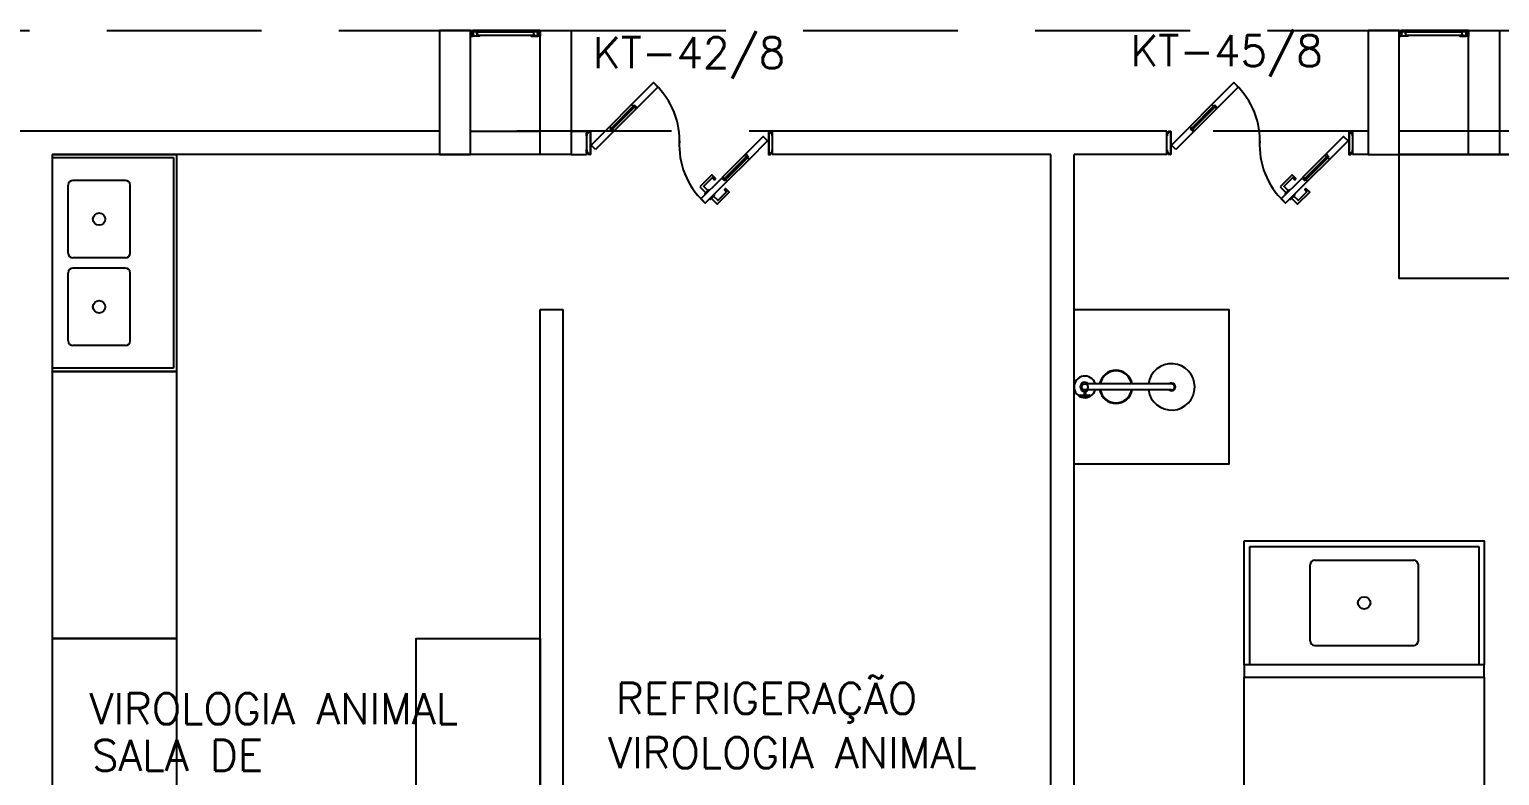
# Model space of a CAD drawing. Header units: millimetres. Extents: x 2128 to 2646, y 1972 to 2207.
# Drawn here: x 2417.16 to 2426.66, y 2131.83 to 2136.65 of the extents above; entities that cross this region are included whole.
import ezdxf

# ---------------------------------------------------------------- set-up
doc = ezdxf.new("R2010")
doc.units = ezdxf.units.MM
doc.linetypes.add('HIDDEN', pattern=[0.375, 0.25, -0.125])
for name, color, linetype in [('A-WC', 2, 'Continuous'), ('AR-ALV', 2, 'Continuous'), ('AR-BANCADAS', 1, 'Continuous'), ('AR-CHUVEIRO', 1, 'Continuous'), ('AR-ESQ', 1, 'Continuous'), ('AR-ESTC', 3, 'Continuous'), ('AR-LAY-OUT-EQUIPAMENTOS', 1, 'Continuous'), ('AR-PORTA', 1, 'Continuous'), ('BC- VISTA', 1, 'Continuous'), ('BC-CORTE', 14, 'Continuous'), ('BC-CUBA', 1, 'Continuous'), ('COZ1', 1, 'Continuous'), ('DT-ESQ-BAGUETE-C', 1, 'Continuous'), ('DT-ESQ-PERFIL CADEIRA-C', 2, 'Continuous'), ('DT-ESQ-PERFIL CADEIRA-V', 2, 'Continuous'), ('DT-ESQ-VENEZIANA-C', 1, 'Continuous'), ('DT-ESQ-VENEZIANA-V', 1, 'Continuous'), ('ENDEREÇO', 2, 'Continuous'), ('maçaneta', 1, 'Continuous'), ('mov', 1, 'Continuous'), ('PM-PERFIL U-C', 2, 'Continuous'), ('PM-VIDRO', 2, 'Continuous'), ('pm1', 2, 'Continuous'), ('pm2', 2, 'Continuous'), ('PROJ', 1, 'HIDDEN'), ('TEXTO', 2, 'Continuous')]:
    doc.layers.add(name, color=color, linetype=linetype)
doc.styles.add('UNB-100', font='simplex.shx', dxfattribs={"height": 0.2})
doc.styles.add('UNB1-100', font='simplex.shx', dxfattribs={"height": 0.2})

# ---------------------------------------------------------------- blocks, each defined once
blk = doc.blocks.new('BOX')
at = {"color": 1}
for p, q in [((-0.057, -0.1399), (-0.057, -0.1999)), ((-0.053, -0.1399), (-0.053, -0.1999)), ((-0.03, -0.1649), (-0.053, -0.1649)), ((-0.03, -0.1749), (-0.053, -0.1749)), ((-0.02, -0.7299), (-0.02, -0.1922)), ((0.02, -0.7299), (0.02, -0.1922))]:
    blk.add_line(p, q, dxfattribs=at)
blk.add_circle((0, -0.1699), 0.02, dxfattribs=at)
for centre, radius, start, end in [((0, -0.1699), 0.0699, 286.63481, 253.36519), ((-0.055, -0.1399), 0.002, 0, 180), ((0, -0.1699), 0.03, 311.81031, 228.18969), ((0, -0.3708), 0.1072, 100.75318, 259.24682), ((0, -0.3708), 0.1032, 100.75318, 259.24682), ((-0.055, -0.1999), 0.002, 180, 0), ((0, -0.3708), 0.1032, 280.75318, 79.24682), ((0, -0.3708), 0.1072, 280.75318, 79.24682), ((0, -0.7299), 0.15, 97.66226, 82.33774), ((0, -0.7299), 0.025, 143.1301, 36.8699), ((0, -0.7299), 0.02, 180, 0)]:
    blk.add_arc(centre, radius, start, end, dxfattribs=at)
blk = doc.blocks.new('chuvemerg-p')
at = {"layer": 'A-WC', "xscale": 4.000000000000012, "yscale": 4.000000000000012, "zscale": 4.000000000000012, "rotation": 315.0000000000003}
blk.add_blockref('BOX', (0, 0), dxfattribs=at)
blk = doc.blocks.new('chuveiro-emerg')
at = {"layer": 'AR-LAY-OUT-EQUIPAMENTOS'}
blk.add_lwpolyline([(0, 0.5), (1, 0.5), (1, -0.5), (0, -0.5)], close=True, dxfattribs=at)
at = {"layer": 'AR-LAY-OUT-EQUIPAMENTOS', "xscale": 0.250000000000002, "yscale": 0.250000000000002, "zscale": 0.250000000000002, "rotation": 135}
blk.add_blockref('chuvemerg-p', (-0.1, 0), dxfattribs=at)
blk = doc.blocks.new('EF01-P')
at = {"layer": 'DT-ESQ-BAGUETE-C', "ltscale": 0.1}
for points in [[(0.0015, 0.035), (0.015, 0.035), (0.015, 0.0335), (0.0015, 0.0335), (0.0015, 0.005), (0.015, 0.005), (0.015, 0.0035), (0.0015, 0.0035, -0.414214), (0, 0.005), (0, 0.0335, -0.414214)], [(0.4485, 0.035), (0.435, 0.035), (0.435, 0.0335), (0.4485, 0.0335), (0.4485, 0.005), (0.435, 0.005), (0.435, 0.0035), (0.4485, 0.0035, 0.414214), (0.45, 0.005), (0.45, 0.0335, 0.414214)]]:
    blk.add_lwpolyline(points, format="xyb", close=True, dxfattribs=at)
at = {"layer": 'DT-ESQ-PERFIL CADEIRA-C', "ltscale": 0.1}
for points in [[(0.01, 0.0015), (0.01, 0.003), (0.0015, 0.003, 1), (0.0015, 0), (0.015, 0, 0.414214), (0.0165, 0.0015), (0.0165, 0.0335), (0.043, 0.0335)], [(0.043, 0.0065), (0.018, 0.0065), (0.018, 0.0165), (0.0165, 0.0165), (0.0165, 0.0065, 0.414214), (0.018, 0.005), (0.043, 0.005), (0.0565, 0.005, 1), (0.0565, 0.008), (0.043, 0.008), (0.043, 0.02), (0.043, 0.032), (0.0565, 0.032, 1), (0.0565, 0.035), (0.043, 0.035), (0.0165, 0.035, 0.414214), (0.015, 0.0335), (0.015, 0.0015), (0.0015, 0.0015)], [(0.0415, 0.02), (0.0415, 0.032, -0.414214), (0.043, 0.0335), (0.0565, 0.0335)], [(0.0415, 0.02), (0.0415, 0.008, 0.414214), (0.043, 0.0065), (0.0565, 0.0065)], [(0.407, 0.0065), (0.432, 0.0065), (0.432, 0.0165), (0.4335, 0.0165), (0.4335, 0.0065, -0.414214), (0.432, 0.005), (0.407, 0.005), (0.3935, 0.005, -1), (0.3935, 0.008), (0.407, 0.008), (0.407, 0.02), (0.407, 0.032), (0.3935, 0.032, -1), (0.3935, 0.035), (0.407, 0.035), (0.4335, 0.035, -0.414214), (0.435, 0.0335), (0.435, 0.0015), (0.4485, 0.0015)], [(0.4085, 0.02), (0.4085, 0.032, 0.414214), (0.407, 0.0335), (0.3935, 0.0335)], [(0.4085, 0.02), (0.4085, 0.008, -0.414214), (0.407, 0.0065), (0.3935, 0.0065)], [(0.44, 0.0015), (0.44, 0.003), (0.4485, 0.003, -1), (0.4485, 0), (0.435, 0, -0.414214), (0.4335, 0.0015), (0.4335, 0.0335), (0.407, 0.0335)]]:
    blk.add_lwpolyline(points, format="xyb", dxfattribs=at)
at = {"layer": 'DT-ESQ-PERFIL CADEIRA-V', "ltscale": 0.1}
blk.add_line((0.015, 0), (0.435, 0), dxfattribs=at)
at = {"layer": 'DT-ESQ-VENEZIANA-C', "ltscale": 0.1}
for p, q in [((0.043, 0.0105), (0.407, 0.0105)), ((0.043, 0.009), (0.407, 0.009))]:
    blk.add_line(p, q, dxfattribs=at)
at = {"layer": 'DT-ESQ-VENEZIANA-V', "ltscale": 0.1}
blk.add_line((0.043, 0.031), (0.407, 0.031), dxfattribs=at)
blk = doc.blocks.new('PM7B')
at = {"layer": 'maçaneta'}
for points in [[(0.7317, -0.2081), (0.7706, -0.247), (0.7848, -0.2329), (0.7576, -0.2056, -0.414214), (0.7576, -0.2035), (0.8131, -0.148), (0.8272, -0.1622), (0.8343, -0.1551), (0.8095, -0.1303)], [(0.806, -0.2824), (0.8449, -0.3213), (0.9227, -0.2435), (0.8979, -0.2187), (0.8908, -0.2258), (0.905, -0.2399), (0.8495, -0.2954, -0.414214), (0.8474, -0.2954), (0.8201, -0.2682)], [(0.8449, -0.3213), (0.806, -0.2824), (0.8201, -0.2682), (0.8474, -0.2954, 0.414214), (0.8495, -0.2954), (0.905, -0.2399), (0.8908, -0.2258), (0.8979, -0.2187), (0.9227, -0.2435)]]:
    blk.add_lwpolyline(points, format="xyb", close=True, dxfattribs=at)
for points in [[(0.7918, -0.2258), (0.7636, -0.2541), (0.7671, -0.2576), (0.7954, -0.2293)], [(0.7918, -0.2258), (0.7636, -0.2541), (0.7671, -0.2576), (0.7954, -0.2293)], [(0.8272, -0.2612), (0.7989, -0.2894), (0.7954, -0.2859), (0.8237, -0.2576)], [(0.8272, -0.2612), (0.7989, -0.2894), (0.7954, -0.2859), (0.8237, -0.2576)]]:
    blk.add_lwpolyline(points, close=True, dxfattribs=at)
at = {"layer": 'mov'}
for centre, start, end in [((0.0994, 0.0888), 356.80287, 46.39924), ((1.1006, 0.0612), 176.80287, 226.39924)]:
    blk.add_arc(centre, 0.5014, start, end, dxfattribs=at)
at = {"layer": 'PM-PERFIL U-C'}
for p, q in [((0, 0.12), (0, 0.1385)), ((0.002, 0.12), (0, 0.12)), ((0.0015, 0.14), (0.01, 0.14)), ((0.0105, 0.138), (0.002, 0.138)), ((0.002, 0.138), (0.002, 0.12)), ((0.01, 0.14), (0.01, 0.1485)), ((0.0115, 0.15), (0.0235, 0.15)), ((0.023, 0.148), (0.012, 0.148)), ((0.012, 0.148), (0.012, 0.1395)), ((0.023, 0.148), (0.023, 0.002)), ((0.025, 0.1485), (0.025, 0.0015)), ((1.175, 0.1485), (1.175, 0.0015)), ((1.1885, 0.15), (1.1765, 0.15)), ((1.177, 0.148), (1.188, 0.148)), ((1.177, 0.148), (1.177, 0.002)), ((1.188, 0.148), (1.188, 0.1395)), ((1.1895, 0.138), (1.198, 0.138)), ((1.19, 0.14), (1.19, 0.1485)), ((1.1985, 0.14), (1.19, 0.14)), ((1.198, 0.138), (1.198, 0.12)), ((1.198, 0.12), (1.2, 0.12)), ((1.2, 0.12), (1.2, 0.1385)), ((0, 0.0115), (0, 0.03)), ((0, 0.03), (0.002, 0.03)), ((0.01, 0.01), (0.0015, 0.01)), ((0.002, 0.03), (0.002, 0.012)), ((0.002, 0.012), (0.0105, 0.012)), ((0.01, 0.0015), (0.01, 0.01)), ((0.0235, 0), (0.0115, 0)), ((0.012, 0.0105), (0.012, 0.002)), ((0.012, 0.002), (0.023, 0.002)), ((1.1765, 0), (1.1885, 0)), ((1.188, 0.002), (1.177, 0.002)), ((1.188, 0.0105), (1.188, 0.002)), ((1.198, 0.012), (1.1895, 0.012)), ((1.19, 0.01), (1.1985, 0.01)), ((1.19, 0.0015), (1.19, 0.01)), ((1.198, 0.03), (1.198, 0.012)), ((1.2, 0.03), (1.198, 0.03)), ((1.2, 0.0115), (1.2, 0.03))]:
    blk.add_line(p, q, dxfattribs=at)
for centre, start, end in [((0.0015, 0.1385), 90, 180), ((0.0115, 0.1485), 90, 180), ((0.0105, 0.1395), 270, 0), ((0.0235, 0.1485), 0, 90), ((1.1765, 0.1485), 90, 180), ((1.1895, 0.1395), 180, 270), ((1.1885, 0.1485), 0, 90), ((1.1985, 0.1385), 0, 90), ((0.0015, 0.0115), 180, 270), ((0.0115, 0.0015), 180, 270), ((0.0105, 0.0105), 0, 90), ((0.0235, 0.0015), 269.93864, 0), ((1.1765, 0.0015), 180, 270.06136), ((1.1895, 0.0105), 90, 180), ((1.1885, 0.0015), 270, 0), ((1.1985, 0.0115), 270, 0)]:
    blk.add_arc(centre, 0.0015, start, end, dxfattribs=at)
at = {"layer": 'PM-VIDRO'}
for p, q in [((0.1607, 0.1707), (0.3021, 0.3122)), ((0.3092, 0.3051), (0.1677, 0.1637)), ((0.8908, -0.1551), (1.0323, -0.0137)), ((1.0393, -0.0207), (0.8979, -0.1622))]:
    blk.add_line(p, q, dxfattribs=at)
at = {"layer": 'pm1'}
for p, q in [((0.3021, 0.3122), (0.2915, 0.3228)), ((0.3021, 0.3122), (0.3092, 0.3192)), ((0.3268, 0.3016), (0.3092, 0.3192)), ((0.3162, 0.3122), (0.3092, 0.3051)), ((0.3198, 0.2945), (0.3092, 0.3051)), ((0.3268, 0.3016), (0.3198, 0.2945)), ((0.0296, 0.0609), (0.1501, 0.1813)), ((0.1783, 0.1531), (0.0579, 0.0326)), ((0.1501, 0.1813), (0.1607, 0.1707)), ((0.1536, 0.1637), (0.1607, 0.1707)), ((0.1713, 0.146), (0.1536, 0.1637)), ((0.1677, 0.1637), (0.1607, 0.1566)), ((0.1677, 0.1637), (0.1783, 0.1531)), ((0.1783, 0.1531), (0.1713, 0.146)), ((0.0579, 0.0326), (0.0296, 0.0609)), ((1.0217, -0.0031), (1.0287, 0.004)), ((1.0287, 0.004), (1.0464, -0.0137)), ((1.0323, -0.0137), (1.0393, -0.0066)), ((1.0464, -0.0137), (1.0393, -0.0207)), ((0.8732, -0.1516), (0.8802, -0.1445)), ((0.8732, -0.1516), (0.8908, -0.1692)), ((0.8802, -0.1445), (0.8908, -0.1551)), ((0.8838, -0.1622), (0.8908, -0.1551)), ((0.8979, -0.1622), (0.8908, -0.1692)), ((0.8979, -0.1622), (0.9085, -0.1728))]:
    blk.add_line(p, q, dxfattribs=at)
for points in [[(0.2915, 0.3228), (0.4329, 0.4642), (0.4612, 0.4359), (0.3198, 0.2945)], [(1.0323, -0.0137), (1.0217, -0.0031), (1.1421, 0.1174), (1.1704, 0.0891), (1.0499, -0.0313), (1.0393, -0.0207)], [(0.9085, -0.1728), (0.7671, -0.3142), (0.7388, -0.2859), (0.8732, -0.1516)]]:
    blk.add_lwpolyline(points, dxfattribs=at)
at = {"layer": 'pm2', "color": 1}
for p, q in [((0.1501, 0.1813), (0.2915, 0.3228)), ((0.3198, 0.2945), (0.1783, 0.1531)), ((0.8802, -0.1445), (1.0217, -0.0031)), ((1.0499, -0.0313), (0.9085, -0.1728))]:
    blk.add_line(p, q, dxfattribs=at)
blk = doc.blocks.new('BCP24')
at = {"layer": 'BC- VISTA'}
blk.add_lwpolyline([(1.55, 0), (1.55, -1.65), (0, -1.65), (0, 0)], close=True, dxfattribs=at)
blk = doc.blocks.new('BCP22')
at = {"layer": 'BC- VISTA'}
for p, q in [((0.035, 0.845), (1.515, 0.845)), ((0.035, 0.08), (0.035, 0.845)), ((1.515, 0.845), (1.515, 0.08))]:
    blk.add_line(p, q, dxfattribs=at)
blk.add_lwpolyline([(0, 0.88), (1.55, 0.88), (1.55, 0.08), (0, 0.08)], close=True, dxfattribs=at)
at = {"layer": 'BC-CORTE'}
blk.add_lwpolyline([(1.55, 0), (1.55, 0.08), (0, 0.08), (0, 0)], close=True, dxfattribs=at)
at = {"layer": 'BC-CUBA'}
for p, q in [((0.425, 0.2355), (0.425, 0.7255)), ((0.455, 0.7555), (1.095, 0.7555)), ((1.125, 0.2355), (1.125, 0.7255)), ((0.455, 0.2055), (1.095, 0.2055))]:
    blk.add_line(p, q, dxfattribs=at)
blk.add_circle((0.775, 0.4805), 0.04, dxfattribs=at)
for centre, start, end in [((0.455, 0.7255), 90, 180), ((1.095, 0.7255), 0, 90), ((0.455, 0.2355), 180, 270), ((1.095, 0.2355), 270, 360)]:
    blk.add_arc(centre, 0.03, start, end, dxfattribs=at)
blk = doc.blocks.new('BCP16')
at = {"layer": 'BC- VISTA'}
blk.add_lwpolyline([(0.8, 0), (0.8, -1.75), (0, -1.75), (0, 0)], close=True, dxfattribs=at)
blk = doc.blocks.new('CUBAbnc-01P')
at = {"layer": 'COZ1'}
for p, q in [((-0.25, -0.4705), (-0.25, -0.1305)), ((-0.22, -0.1005), (0.22, -0.1005)), ((0.25, -0.4705), (0.25, -0.1305)), ((-0.22, -0.5005), (0.22, -0.5005))]:
    blk.add_line(p, q, dxfattribs=at)
blk.add_circle((0, -0.3005), 0.04, dxfattribs=at)
for centre, start, end in [((-0.22, -0.1305), 90, 180), ((0.22, -0.1305), 0, 90), ((-0.22, -0.4705), 180, 270), ((0.22, -0.4705), 270, 0)]:
    blk.add_arc(centre, 0.03, start, end, dxfattribs=at)
blk = doc.blocks.new('BCP03')
at = {"layer": 'BC- VISTA'}
for p, q in [((0, -0.02), (0.78, -0.02)), ((0.78, -0.02), (0.78, -1.38)), ((0.78, -1.38), (0, -1.38))]:
    blk.add_line(p, q, dxfattribs=at)
blk.add_lwpolyline([(0.8, 0), (0.8, -1.4), (0, -1.4), (0, 0)], close=True, dxfattribs=at)
at = {"layer": 'BC-CUBA', "rotation": 90}
for p in [(0, -0.4167), (0, -0.9833)]:
    blk.add_blockref('CUBAbnc-01P', p, dxfattribs=at)
blk = doc.blocks.new('BCP15')
at = {"layer": 'BC- VISTA'}
blk.add_lwpolyline([(0.8, 0), (0.8, -1.725), (0, -1.725), (0, 0)], close=True, dxfattribs=at)

msp = doc.modelspace()

# ---------------------------------------------------------------- linework, layer by layer
at = {"layer": 'AR-ALV'}
for p, q in [((2419.8115, 2135.9901), (2416.6365, 2135.9901)), ((2420.0115, 2135.9901), (2420.4615, 2135.9901)), ((2420.6615, 2135.9901), (2420.7615, 2135.9901)), ((2420.7615, 2135.9901), (2420.7615, 2135.8401)), ((2421.9615, 2135.9901), (2421.9615, 2135.8401)), ((2424.5115, 2135.9901), (2421.9615, 2135.9901)), ((2424.5115, 2135.8401), (2424.5115, 2135.9901)), ((2425.8115, 2135.9901), (2425.7115, 2135.9901)), ((2425.7115, 2135.9901), (2425.7115, 2135.8401)), ((2426.4615, 2135.9901), (2426.0115, 2135.9901)), ((2431.8115, 2135.9901), (2426.6615, 2135.9901)), ((2417.3115, 2127.5151), (2417.3115, 2135.8401)), ((2420.4615, 2135.8401), (2417.3115, 2135.8401)), ((2420.6615, 2135.8401), (2420.7615, 2135.8401)), ((2423.7615, 2135.8401), (2421.9615, 2135.8401)), ((2423.7615, 2127.5151), (2423.7615, 2135.8401)), ((2423.9115, 2127.5151), (2423.9115, 2135.8401)), ((2424.5115, 2135.8401), (2423.9115, 2135.8401)), ((2425.8115, 2135.8401), (2425.7115, 2135.8401)), ((2428.5615, 2135.8401), (2426.0115, 2135.8401)), ((2420.4615, 2127.5151), (2420.4615, 2134.8401)), ((2420.4615, 2134.8401), (2420.6115, 2134.8401)), ((2420.6115, 2127.5151), (2420.6115, 2134.8401))]:
    msp.add_line(p, q, dxfattribs=at)
at = {"layer": 'AR-ESTC'}
for p, q in [((2420.0115, 2136.6401), (2419.8115, 2136.6401)), ((2419.8115, 2136.6401), (2419.8115, 2135.8401)), ((2420.0115, 2135.8401), (2420.0115, 2136.6401)), ((2420.4615, 2136.6401), (2420.6615, 2136.6401)), ((2420.4615, 2135.8401), (2420.4615, 2136.6401)), ((2420.6615, 2136.6401), (2420.6615, 2135.8401)), ((2426.0115, 2136.6401), (2425.8115, 2136.6401)), ((2425.8115, 2136.6401), (2425.8115, 2135.8401)), ((2426.0115, 2135.8401), (2426.0115, 2136.6401)), ((2426.4615, 2136.6401), (2426.6615, 2136.6401)), ((2426.4615, 2135.8401), (2426.4615, 2136.6401)), ((2426.6615, 2136.6401), (2426.6615, 2135.8401)), ((2419.8115, 2135.8401), (2420.0115, 2135.8401)), ((2420.6615, 2135.8401), (2420.4615, 2135.8401)), ((2425.8115, 2135.8401), (2426.0115, 2135.8401)), ((2426.6615, 2135.8401), (2426.4615, 2135.8401))]:
    msp.add_line(p, q, dxfattribs=at)
at = {"layer": 'PROJ', "ltscale": 4}
for p, q in [((2372.6615, 2136.6401), (2437.8115, 2136.6401)), ((2437.8115, 2135.9901), (2399.4117, 2135.9901))]:
    msp.add_line(p, q, dxfattribs=at)

# ---------------------------------------------------------------- block references
at = {"layer": 'AR-BANCADAS'}
for name, p in [('BCP03', (2417.3115, 2135.8401)), ('BCP15', (2417.3115, 2134.4401)), ('BCP22', (2425.0115, 2132.4651)), ('BCP16', (2417.3115, 2132.7151)), ('BCP16', (2419.6615, 2132.7151)), ('BCP24', (2425.0115, 2132.4651))]:
    msp.add_blockref(name, p, dxfattribs=at)
at = {"layer": 'AR-BANCADAS', "rotation": 90}
msp.add_blockref('BCP16', (2426.0115, 2135.0401), dxfattribs=at)
at = {"layer": 'AR-CHUVEIRO'}
msp.add_blockref('chuveiro-emerg', (2423.9115, 2134.3401), dxfattribs=at)
at = {"layer": 'AR-ESQ', "rotation": 180}
for p in [(2420.4615, 2136.6401), (2426.4615, 2136.6401)]:
    msp.add_blockref('EF01-P', p, dxfattribs=at)
at = {"layer": 'AR-PORTA'}
for p in [(2420.7615, 2135.8401), (2424.5115, 2135.8401)]:
    msp.add_blockref('PM7B', p, dxfattribs=at)

# ---------------------------------------------------------------- texts
at = {"layer": 'ENDEREÇO', "style": 'UNB1-100'}
for s, p in [('KT-45/8', (2424.2762, 2136.4099)), ('KT-42/8', (2420.8026, 2136.3978))]:
    msp.add_text(s, height=0.2, dxfattribs=at).set_placement(p)
at = {"layer": 'TEXTO', "style": 'UNB-100'}
for s, p in [('REFRIGERAÇÃO', (2420.9514, 2132.2287)), ('VIROLOGIA ANIMAL', (2417.55, 2132.1618)), ('SALA DE', (2417.5651, 2131.861)), ('VIROLOGIA ANIMAL', (2420.9013, 2131.8781))]:
    msp.add_text(s, height=0.2, dxfattribs=at).set_placement(p)

doc.saveas('drawing.dxf')
